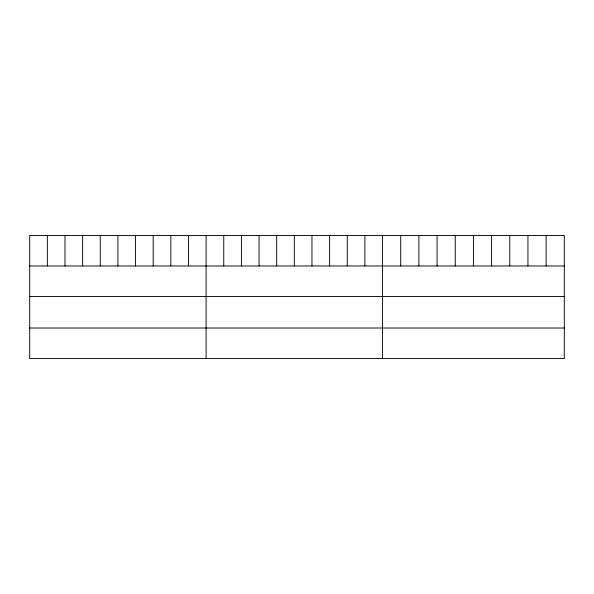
<?xml version="1.0" encoding="UTF-8"?>
<svg xmlns="http://www.w3.org/2000/svg" width="594" height="594" viewBox="0 0 594 594"><rect width="100%" height="100%" fill="white"/><g stroke="black" fill="none" stroke-linecap="round" stroke-linejoin="round"><path stroke-width="0.89" d="M564.3 265.978L564.3 358.568L29.7 358.568L29.7 235.432L564.3 235.432L564.3 265.978L29.7 265.978M29.7 296.532L564.3 296.532M29.7 328.014L564.3 328.014M546.124 235.432L546.124 265.978M527.947 235.432L527.947 265.978M509.771 235.432L509.771 265.978M491.594 235.432L491.594 265.978M473.418 235.432L473.418 265.978M455.242 235.432L455.242 265.978M437.065 235.432L437.065 265.978M418.889 235.432L418.889 265.978M400.712 235.432L400.712 265.978M382.536 235.432L382.536 358.568M364.894 235.432L364.894 265.978M347.252 235.432L347.252 265.978M329.611 235.432L329.611 265.978M311.969 235.432L311.969 265.978M294.327 235.432L294.327 265.978M276.685 235.432L276.685 265.978M259.043 235.432L259.043 265.978M241.402 235.432L241.402 265.978M223.76 235.432L223.76 265.978M206.118 235.432L206.118 358.568M188.476 235.432L188.476 265.978M170.834 235.432L170.834 265.978M153.193 235.432L153.193 265.978M135.551 235.432L135.551 265.978M117.909 235.432L117.909 265.978M100.267 235.432L100.267 265.978M82.625 235.432L82.625 265.978M64.984 235.432L64.984 265.978M47.342 235.432L47.342 265.978"/></g></svg>
